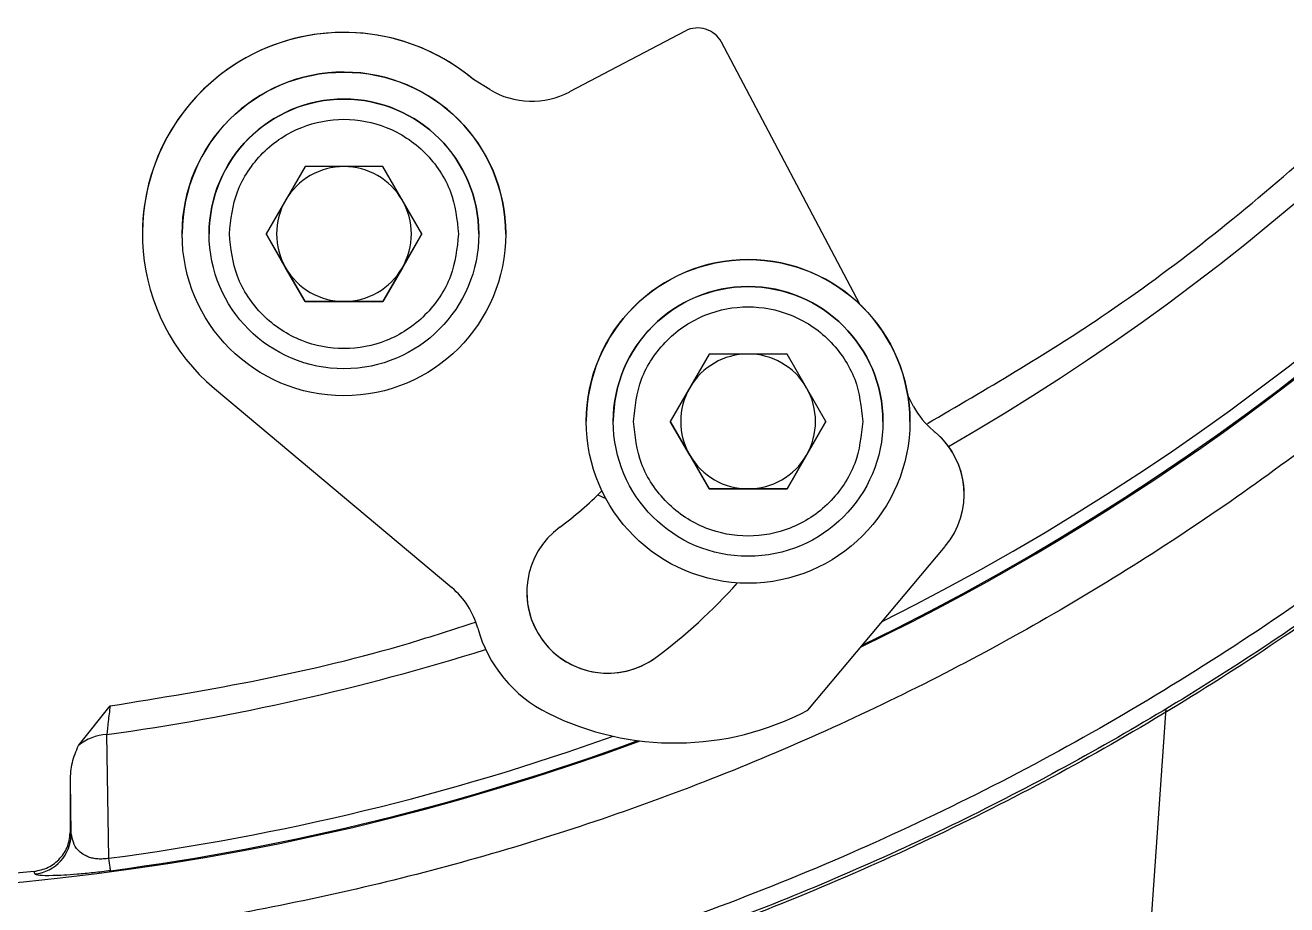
# Model space of a CAD drawing. Header units: millimetres. Extents: x 2687 to 4367, y 1046 to 2234.
# Drawn here: x 3202.79 to 3249.58, y 1880.59 to 1913.2 of the extents above; entities that cross this region are included whole.
import ezdxf

# ---------------------------------------------------------------- set-up
doc = ezdxf.new("R2010")
doc.units = ezdxf.units.MM

msp = doc.modelspace()

# ---------------------------------------------------------------- linework, layer by layer
at = {"color": 7, "linetype": 'Continuous', "lineweight": 25}
for p, q in [((3227.263, 1912.987), (3222.983, 1910.728)), ((3227.263, 1912.987), (3222.983, 1910.728)), ((3227.263, 1912.987), (3227.263, 1912.987)), ((3233.742, 1902.854), (3228.614, 1912.569)), ((3228.614, 1912.569), (3228.614, 1912.569)), ((3233.742, 1902.854), (3228.614, 1912.569)), ((3220.018, 1910.822), (3219.417, 1911.189)), ((3219.417, 1911.189), (3219.417, 1911.189)), ((3220.018, 1910.822), (3219.417, 1911.189)), ((3220.018, 1910.822), (3220.018, 1910.822)), ((3222.983, 1910.728), (3222.983, 1910.728)), ((3213.169, 1907.963), (3211.726, 1905.463)), ((3216.056, 1907.963), (3213.169, 1907.963)), ((3217.5, 1905.463), (3216.056, 1907.963)), ((3207.139, 1905.471), (3207.139, 1905.471)), ((3208.613, 1905.47), (3208.613, 1905.47)), ((3209.613, 1905.469), (3209.613, 1905.469)), ((3211.726, 1905.463), (3213.169, 1902.963)), ((3212.448, 1904.213), (3211.726, 1905.463)), ((3216.056, 1902.963), (3217.5, 1905.463)), ((3217.5, 1905.463), (3216.778, 1904.213)), ((3219.613, 1905.458), (3219.613, 1905.458)), ((3220.613, 1905.457), (3220.613, 1905.457)), ((3213.169, 1902.963), (3212.448, 1904.213)), ((3216.778, 1904.213), (3216.056, 1902.963)), ((3213.169, 1902.963), (3216.056, 1902.963)), ((3213.169, 1902.963), (3213.169, 1902.963)), ((3214.613, 1902.963), (3213.169, 1902.963)), ((3216.056, 1902.963), (3214.613, 1902.963)), ((3216.056, 1902.963), (3216.056, 1902.963)), ((3228.158, 1901.011), (3226.714, 1898.512)), ((3231.044, 1901.011), (3228.158, 1901.011)), ((3232.488, 1898.511), (3231.044, 1901.011)), ((3209.809, 1899.738), (3218.611, 1892.352)), ((3235.738, 1899.071), (3235.522, 1899.48)), ((3235.738, 1899.071), (3235.522, 1899.48)), ((3235.738, 1899.071), (3235.738, 1899.071)), ((3223.601, 1898.518), (3223.601, 1898.518)), ((3224.601, 1898.517), (3224.601, 1898.517)), ((3226.714, 1898.512), (3228.158, 1896.011)), ((3227.436, 1897.262), (3226.714, 1898.512)), ((3231.044, 1896.011), (3232.488, 1898.511)), ((3232.488, 1898.511), (3231.766, 1897.261)), ((3234.601, 1898.506), (3234.601, 1898.506)), ((3235.601, 1898.505), (3235.601, 1898.505)), ((3236.541, 1898.108), (3236.463, 1898.174)), ((3236.463, 1898.174), (3236.463, 1898.174)), ((3236.541, 1898.108), (3236.463, 1898.174)), ((3236.541, 1898.108), (3236.541, 1898.108)), ((3228.158, 1896.011), (3227.436, 1897.262)), ((3231.766, 1897.261), (3231.044, 1896.011)), ((3224.029, 1895.79), (3224.326, 1895.652)), ((3228.158, 1896.011), (3228.158, 1896.011)), ((3229.601, 1896.011), (3228.158, 1896.011)), ((3228.158, 1896.011), (3231.044, 1896.011)), ((3231.044, 1896.011), (3229.601, 1896.011)), ((3231.044, 1896.011), (3231.044, 1896.011)), ((3237.613, 1895.807), (3237.613, 1895.807)), ((3231.811, 1887.803), (3236.911, 1893.881)), ((3226.174, 1889.761), (3226.174, 1889.761)), ((3204.768, 1886.497), (3205.942, 1887.963)), ((3244.003, 1872.196), (3245.105, 1887.874)), ((3205.896, 1882.316), (3205.815, 1886.903)), ((3204.5, 1883.226), (3204.468, 1885.19)), ((3204.468, 1883.32), (3204.468, 1885.19)), ((3203.119, 1881.827), (3200.676, 1881.613)), ((3203.151, 1881.735), (3203.119, 1881.827))]:
    msp.add_line(p, q, dxfattribs=at)
at = {"color": 7, "linetype": 'Continuous', "lineweight": 25, "flags": 128}
for points in [[(3204.5, 1883.226), (3204.482, 1883.278), (3204.468, 1883.32)], [(3205.957, 1881.855), (3205.955, 1881.869), (3205.952, 1881.896), (3205.946, 1881.936), (3205.939, 1881.989), (3205.931, 1882.054), (3205.921, 1882.131), (3205.909, 1882.218), (3205.896, 1882.316)]]:
    msp.add_lwpolyline(points, dxfattribs=at)
at = {"color": 7, "linetype": 'Continuous', "lineweight": 25}
for centre, radius in [((3214.613, 1905.463), 6), ((3214.613, 1905.463), 5), ((3229.601, 1898.512), 6), ((3229.601, 1898.511), 5)]:
    msp.add_circle(centre, radius, dxfattribs=at)
for centre, radius, start, end in [((3193.968, 1972.507), 91.48, 295.79271, 180), ((3193.968, 1972.507), 91.48, 180, 290.22656), ((3193.968, 1972.507), 91.441, 295.84596, 351.20762), ((3193.968, 1972.507), 90.976, 296.50811, 351.20762), ((3193.968, 1972.507), 86.42, 299.88973, 350.7957), ((3227.73, 1912.102), 1, 27.8252, 117.8252), ((3227.73, 1912.102), 1, 27.8252, 117.8252), ((3214.613, 1905.463), 7.474, 50, 230), ((3214.613, 1905.463), 7.474, 50, 179.9388), ((3214.613, 1905.463), 6, 359.9388, 179.8775), ((3221.583, 1913.381), 3, 238.5537, 297.8252), ((3221.583, 1913.381), 3, 238.5537, 297.8252), ((3214.613, 1905.463), 5, 359.9997, 179.9388), ((3214.613, 1905.463), 2.5, 89.9997, 149.9997), ((3214.613, 1905.463), 2.5, 29.9997, 89.9997), ((3214.613, 1905.463), 2.5, 149.9997, 209.9997), ((3214.613, 1905.463), 2.5, 329.9997, 29.9997), ((3214.613, 1905.463), 2.5, 209.9997, 269.9997), ((3214.613, 1905.463), 2.5, 269.9997, 329.9997), ((3229.601, 1898.512), 6, 359.9388, 179.8775), ((3229.601, 1898.512), 5, 359.9997, 179.9388), ((3229.601, 1898.512), 2.5, 89.9997, 149.9997), ((3229.601, 1898.512), 2.5, 29.9997, 89.9997), ((3229.601, 1898.512), 2.5, 149.9997, 209.9997), ((3229.601, 1898.512), 2.5, 329.9997, 29.9997), ((3238.391, 1900.472), 3, 207.8252, 230), ((3238.391, 1900.472), 3, 207.8252, 230), ((3234.613, 1895.81), 3, 320, 50), ((3234.613, 1895.81), 3, 359.9388, 50), ((3229.601, 1898.512), 2.5, 209.9997, 269.9997), ((3229.601, 1898.512), 2.5, 269.9997, 329.9997), ((3214.613, 1905.463), 13.5, 306.3628, 315.1303), ((3224.396, 1892.176), 3, 126.3628, 306.3628), ((3214.613, 1905.463), 19.5, 306.3628, 318.4311), ((3214.613, 1905.463), 19.5, 306.3628, 318.431), ((3216.682, 1890.054), 3, 15.3829, 50), ((3224.396, 1892.176), 3, 179.9388, 306.3628), ((3224.396, 1892.176), 5, 195.3829, 243.7074), ((3193.968, 1972.507), 86.42, 277.87924, 287.43853), ((3226.888, 1897.172), 10.583, 243.5885, 297.7159), ((3205.898, 1885.133), 1.772, 92.7061, 129.6354), ((3193.968, 1972.507), 90.976, 277.53416, 289.67251), ((3193.968, 1972.507), 91.441, 277.53416, 290.18053), ((3203, 1883.228), 1.5, 275.7884, 359.9113)]:
    msp.add_arc(centre, radius, start, end, dxfattribs=at)
for points in [[(3287.708, 1972.507), (3287.621, 1969.44), (3287.447, 1963.304), (3286.044, 1954.19), (3283.819, 1945.252), (3280.711, 1936.577), (3276.772, 1928.247), (3272.035, 1920.344), (3266.546, 1912.943), (3260.359, 1906.116), (3253.532, 1899.928), (3246.131, 1894.44), (3238.228, 1889.702), (3229.898, 1885.764), (3221.223, 1882.656), (3212.285, 1880.431), (3203.171, 1879.028), (3197.035, 1878.854), (3193.968, 1878.767)], [(3291.641, 1961.718), (3291.117, 1958.066), (3290.069, 1950.763), (3286.949, 1940.12), (3282.741, 1929.877), (3277.386, 1920.176), (3270.981, 1911.137), (3263.6, 1902.875), (3255.338, 1895.493), (3246.299, 1889.089), (3236.598, 1883.733), (3226.355, 1879.526), (3215.712, 1876.406), (3208.409, 1875.358), (3204.757, 1874.834)], [(3291.439, 1955.175), (3290.752, 1951.881), (3289.38, 1945.293), (3286.059, 1935.74), (3281.855, 1926.557), (3276.719, 1917.854), (3270.73, 1909.717), (3263.942, 1902.233), (3256.429, 1895.477), (3248.267, 1889.523), (3239.542, 1884.424), (3230.341, 1880.26), (3220.774, 1876.98), (3214.18, 1875.635), (3210.883, 1874.963)], [(3258.722, 1897.758), (3256.425, 1895.871), (3251.832, 1892.097), (3244.331, 1887.252), (3236.46, 1883.051), (3228.231, 1879.604), (3219.737, 1876.851), (3213.909, 1875.675), (3210.996, 1875.088)]]:
    msp.add_open_spline(points, degree=3, dxfattribs=at)
for points, knots in [([(3236.252, 1898.435), (3238.43, 1899.709), (3243.415, 1902.623), (3250.479, 1908.277), (3257.444, 1915.109), (3263.563, 1922.719), (3268.786, 1930.967), (3273.014, 1939.762), (3276.291, 1948.97), (3277.566, 1955.345), (3278.203, 1958.532)], [0, 0, 0, 0, 0.099849, 0.228442, 0.357035, 0.485628, 0.614221, 0.742814, 0.871407, 1, 1, 1, 1]), ([(3210.363, 1905.463), (3210.42, 1905.998), (3210.507, 1906.82), (3211.037, 1907.81), (3211.585, 1908.49), (3212.266, 1909.042), (3213.256, 1909.556), (3214.613, 1909.816), (3215.97, 1909.555), (3216.959, 1909.042), (3217.64, 1908.49), (3218.189, 1907.81), (3218.719, 1906.82), (3218.806, 1905.998), (3218.863, 1905.463)], [0, 0, 0, 0, 0.119728, 0.18418, 0.25, 0.31582, 0.380272, 0.5, 0.619728, 0.68418, 0.75, 0.81582, 0.880272, 1, 1, 1, 1]), ([(3218.863, 1905.463), (3218.806, 1904.929), (3218.719, 1904.106), (3218.189, 1903.117), (3217.64, 1902.437), (3216.959, 1901.885), (3215.97, 1901.371), (3214.613, 1901.111), (3213.256, 1901.371), (3212.266, 1901.885), (3211.585, 1902.437), (3211.037, 1903.117), (3210.507, 1904.106), (3210.42, 1904.929), (3210.363, 1905.463)], [0, 0, 0, 0, 0.119728, 0.18418, 0.25, 0.31582, 0.380272, 0.5, 0.619728, 0.68418, 0.75, 0.81582, 0.880272, 1, 1, 1, 1]), ([(3225.351, 1898.512), (3225.408, 1899.046), (3225.495, 1899.868), (3226.025, 1900.858), (3226.574, 1901.538), (3227.255, 1902.09), (3228.244, 1902.604), (3229.601, 1902.864), (3230.958, 1902.604), (3231.948, 1902.09), (3232.628, 1901.538), (3233.177, 1900.858), (3233.707, 1899.868), (3233.794, 1899.046), (3233.851, 1898.511)], [0, 0, 0, 0, 0.119728, 0.18418, 0.25, 0.31582, 0.380272, 0.5, 0.619728, 0.68418, 0.75, 0.81582, 0.880272, 1, 1, 1, 1]), ([(3233.851, 1898.511), (3233.794, 1897.977), (3233.707, 1897.154), (3233.177, 1896.165), (3232.628, 1895.485), (3231.948, 1894.933), (3230.958, 1894.419), (3229.601, 1894.159), (3228.244, 1894.419), (3227.254, 1894.933), (3226.574, 1895.485), (3226.025, 1896.165), (3225.495, 1897.155), (3225.408, 1897.977), (3225.351, 1898.512)], [0, 0, 0, 0, 0.119728, 0.18418, 0.25, 0.31582, 0.380272, 0.5, 0.619728, 0.68418, 0.75, 0.81582, 0.880272, 1, 1, 1, 1]), ([(3205.942, 1887.963), (3207.808, 1888.268), (3211.542, 1888.878), (3216.063, 1889.954), (3218.675, 1890.806), (3219.489, 1891.072)], [0, 0, 0, 0, 0.4077377, 0.8154754, 1, 1, 1, 1]), ([(3205.942, 1887.963), (3205.916, 1887.767), (3205.864, 1887.375), (3205.831, 1887.06), (3205.815, 1886.903)], [0, 0, 0, 0, 0.502434, 1, 1, 1, 1]), ([(3204.468, 1885.19), (3204.479, 1885.417), (3204.502, 1885.871), (3204.679, 1886.289), (3204.768, 1886.497)], [0, 0, 0, 0, 0.501105, 1, 1, 1, 1]), ([(3203.119, 1881.827), (3203.3, 1881.865), (3203.662, 1881.942), (3204.104, 1882.293), (3204.409, 1882.768), (3204.448, 1883.136), (3204.468, 1883.32)], [0, 0, 0, 0, 0.250514, 0.50007, 0.74999, 1, 1, 1, 1]), ([(3205.896, 1882.316), (3205.825, 1882.305), (3205.683, 1882.283), (3205.48, 1882.287), (3205.298, 1882.314), (3205.132, 1882.362), (3205.039, 1882.406), (3204.992, 1882.432), (3204.986, 1882.436), (3204.962, 1882.449), (3204.873, 1882.504), (3204.594, 1882.743), (3204.542, 1883.012), (3204.5, 1883.226)], [0, 0, 0, 0, 0.058872, 0.118076, 0.181704, 0.251258, 0.33051, 0.330822, 0.333623, 0.341737, 0.373322, 0.501634, 1, 1, 1, 1]), ([(3205.957, 1881.855), (3205.744, 1881.828), (3205.303, 1881.773), (3204.712, 1881.719), (3204.2, 1881.683), (3203.688, 1881.664), (3203.253, 1881.675), (3203.186, 1881.715), (3203.151, 1881.735)], [0, 0, 0, 0, 0.1205845, 0.248868, 0.3727771, 0.5012581, 0.7408272, 1, 1, 1, 1])]:
    msp.add_open_spline(points, degree=3, knots=knots, dxfattribs=at)

doc.saveas('drawing.dxf')
